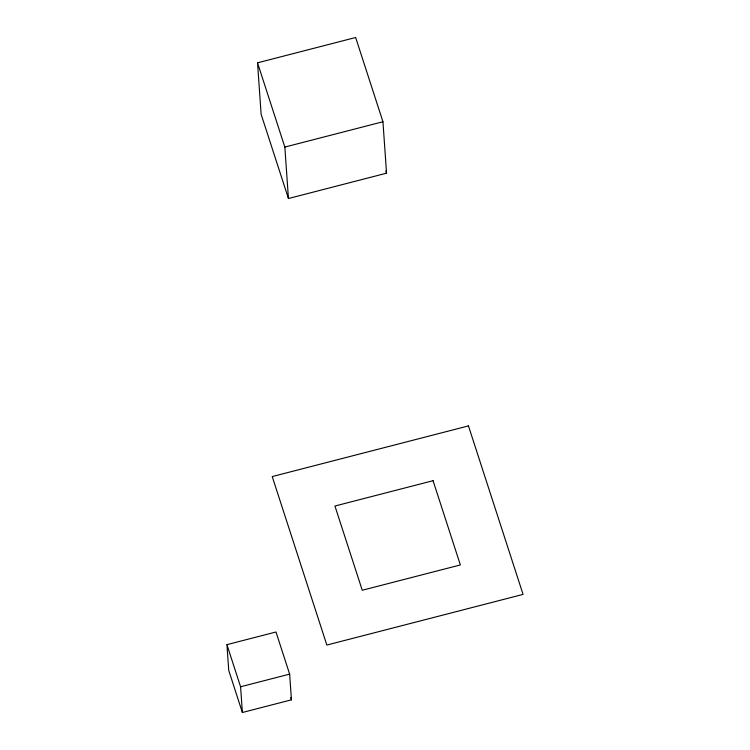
<?xml version="1.0" encoding="UTF-8"?>
<svg xmlns="http://www.w3.org/2000/svg" width="750" height="750" viewBox="0 0 750 750"><rect width="100%" height="100%" fill="white"/><g stroke="black" fill="none" stroke-linecap="round" stroke-linejoin="round"><path stroke-width="1.12" d="M257.531 62.831L355.65 37.5L382.95 121.744L386.55 173.184L288.441 198.516L261.131 114.272L257.531 62.831L284.841 147.075L288.441 198.516M284.841 147.075L382.95 121.744M226.931 644.663L275.991 631.997L289.641 674.119L291.441 699.834L242.381 712.5L228.731 670.378L226.931 644.663L240.581 686.775L242.381 712.5M240.581 686.775L289.641 674.119M385.828 170.963L386.55 173.184M290.719 697.622L291.441 699.834M468.459 425.906L272.231 476.569L326.841 645.047L523.069 594.394L468.459 425.906M433.059 480.694L334.941 506.025L362.25 590.259L460.359 564.938L433.059 480.694"/></g></svg>
